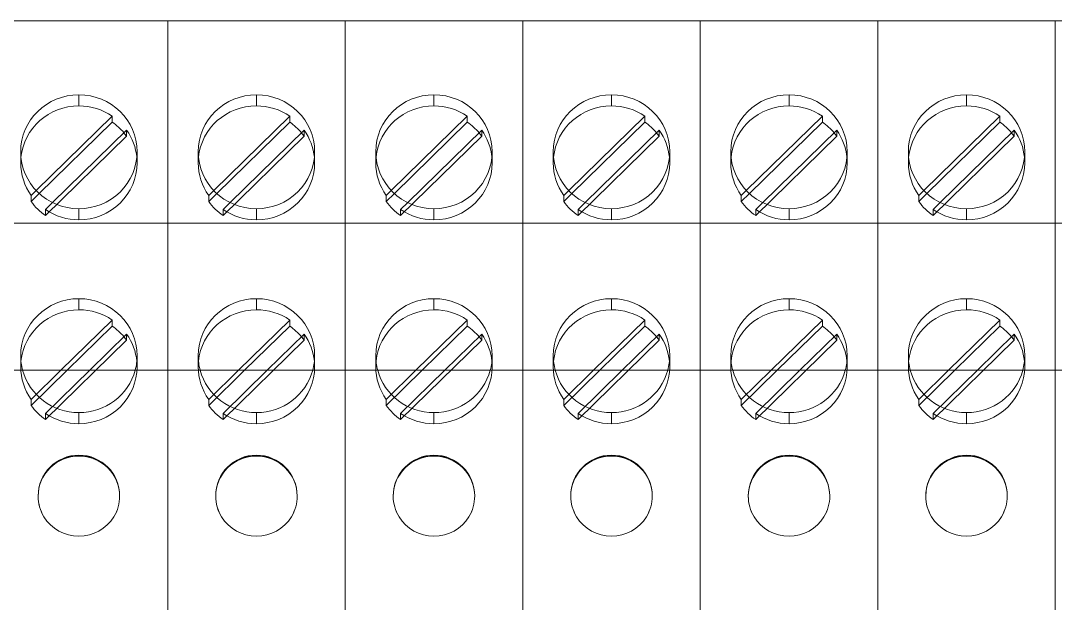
# Model space of a CAD drawing. Header units: millimetres. Extents: x 1359 to 3577, y 1336 to 3557.
# Drawn here: x 2999.3 to 3034.85, y 2541.56 to 2561.56 of the extents above; entities that cross this region are included whole.
import ezdxf

# ---------------------------------------------------------------- set-up
doc = ezdxf.new("R2010")
doc.units = ezdxf.units.MM
doc.layers.add('000-PI-Oprema', color=30, linetype='Continuous', lineweight=5)

msp = doc.modelspace()

# ---------------------------------------------------------------- linework, layer by layer
at = {"layer": '000-PI-Oprema', "color": 0, "linetype": 'ByBlock', "lineweight": 0}
for p, q in [((2998.252, 2561.556), (3004.352, 2561.556)), ((2998.252, 2561.556), (3004.352, 2561.556)), ((3004.352, 2561.556), (3004.352, 2561.556)), ((3004.352, 2561.556), (3004.352, 2561.556)), ((3004.352, 2561.556), (3004.352, 2561.556)), ((3004.352, 2555.101), (3004.352, 2561.556)), ((3004.352, 2561.556), (3004.352, 2561.556)), ((3004.352, 2561.556), (3004.352, 2561.556)), ((3004.352, 2561.556), (3004.352, 2561.556)), ((3004.352, 2555.101), (3004.352, 2561.556)), ((3004.352, 2561.556), (3010.452, 2561.556)), ((3004.352, 2555.101), (3004.352, 2561.556)), ((3004.352, 2561.556), (3004.352, 2561.556)), ((3004.352, 2561.556), (3004.352, 2561.556)), ((3004.352, 2561.556), (3004.352, 2561.556)), ((3004.352, 2561.556), (3010.452, 2561.556)), ((3004.352, 2555.101), (3004.352, 2561.556)), ((3004.352, 2561.556), (3004.352, 2561.556)), ((3004.352, 2561.556), (3004.352, 2561.556)), ((3004.352, 2561.556), (3004.352, 2561.556)), ((3010.452, 2561.556), (3010.452, 2561.556)), ((3010.452, 2561.556), (3010.452, 2561.556)), ((3010.452, 2561.556), (3010.452, 2561.556)), ((3010.452, 2555.101), (3010.452, 2561.556)), ((3010.452, 2561.556), (3010.452, 2561.556)), ((3010.452, 2561.556), (3010.452, 2561.556)), ((3010.452, 2561.556), (3010.452, 2561.556)), ((3010.452, 2555.101), (3010.452, 2561.556)), ((3010.452, 2561.556), (3016.552, 2561.556)), ((3010.452, 2555.101), (3010.452, 2561.556)), ((3010.452, 2561.556), (3010.452, 2561.556)), ((3010.452, 2561.556), (3010.452, 2561.556)), ((3010.452, 2561.556), (3010.452, 2561.556)), ((3010.452, 2561.556), (3016.552, 2561.556)), ((3010.452, 2555.101), (3010.452, 2561.556)), ((3010.452, 2561.556), (3010.452, 2561.556)), ((3010.452, 2561.556), (3010.452, 2561.556)), ((3010.452, 2561.556), (3010.452, 2561.556)), ((3016.552, 2561.556), (3016.552, 2561.556)), ((3016.552, 2561.556), (3016.552, 2561.556)), ((3016.552, 2561.556), (3016.552, 2561.556)), ((3016.552, 2555.101), (3016.552, 2561.556)), ((3016.552, 2561.556), (3016.552, 2561.556)), ((3016.552, 2561.556), (3016.552, 2561.556)), ((3016.552, 2561.556), (3016.552, 2561.556)), ((3016.552, 2555.101), (3016.552, 2561.556)), ((3016.552, 2561.556), (3022.652, 2561.556)), ((3016.552, 2555.101), (3016.552, 2561.556)), ((3016.552, 2561.556), (3016.552, 2561.556)), ((3016.552, 2561.556), (3016.552, 2561.556)), ((3016.552, 2561.556), (3016.552, 2561.556)), ((3016.552, 2561.556), (3022.652, 2561.556)), ((3016.552, 2555.101), (3016.552, 2561.556)), ((3016.552, 2561.556), (3016.552, 2561.556)), ((3016.552, 2561.556), (3016.552, 2561.556)), ((3016.552, 2561.556), (3016.552, 2561.556)), ((3022.652, 2561.556), (3022.652, 2561.556)), ((3022.652, 2561.556), (3022.652, 2561.556)), ((3022.652, 2561.556), (3022.652, 2561.556)), ((3022.652, 2555.101), (3022.652, 2561.556)), ((3022.652, 2561.556), (3022.652, 2561.556)), ((3022.652, 2561.556), (3022.652, 2561.556)), ((3022.652, 2561.556), (3022.652, 2561.556)), ((3022.652, 2555.101), (3022.652, 2561.556)), ((3022.652, 2561.556), (3028.752, 2561.556)), ((3022.652, 2555.101), (3022.652, 2561.556)), ((3022.652, 2561.556), (3022.652, 2561.556)), ((3022.652, 2561.556), (3022.652, 2561.556)), ((3022.652, 2561.556), (3022.652, 2561.556)), ((3022.652, 2561.556), (3028.752, 2561.556)), ((3022.652, 2555.101), (3022.652, 2561.556)), ((3022.652, 2561.556), (3022.652, 2561.556)), ((3022.652, 2561.556), (3022.652, 2561.556)), ((3022.652, 2561.556), (3022.652, 2561.556)), ((3028.752, 2561.556), (3028.752, 2561.556)), ((3028.752, 2561.556), (3028.752, 2561.556)), ((3028.752, 2561.556), (3028.752, 2561.556)), ((3028.752, 2555.101), (3028.752, 2561.556)), ((3028.752, 2561.556), (3028.752, 2561.556)), ((3028.752, 2561.556), (3028.752, 2561.556)), ((3028.752, 2561.556), (3028.752, 2561.556)), ((3028.752, 2555.101), (3028.752, 2561.556)), ((3028.752, 2561.556), (3034.852, 2561.556)), ((3028.752, 2555.101), (3028.752, 2561.556)), ((3028.752, 2561.556), (3028.752, 2561.556)), ((3028.752, 2561.556), (3028.752, 2561.556)), ((3028.752, 2561.556), (3028.752, 2561.556)), ((3028.752, 2561.556), (3034.852, 2561.556)), ((3028.752, 2555.101), (3028.752, 2561.556)), ((3028.752, 2561.556), (3028.752, 2561.556)), ((3028.752, 2561.556), (3028.752, 2561.556)), ((3028.752, 2561.556), (3028.752, 2561.556)), ((3034.852, 2561.556), (3034.852, 2561.556)), ((3034.852, 2561.556), (3034.852, 2561.556)), ((3034.852, 2561.556), (3034.852, 2561.556)), ((3034.852, 2555.101), (3034.852, 2561.556)), ((3034.852, 2561.556), (3034.852, 2561.556)), ((3034.852, 2561.556), (3034.852, 2561.556)), ((3034.852, 2561.556), (3034.852, 2561.556)), ((3034.852, 2555.101), (3034.852, 2561.556)), ((3034.852, 2561.556), (3040.952, 2561.556)), ((3034.852, 2555.101), (3034.852, 2561.556)), ((3034.852, 2561.556), (3034.852, 2561.556)), ((3034.852, 2561.556), (3034.852, 2561.556)), ((3034.852, 2561.556), (3034.852, 2561.556)), ((3034.852, 2561.556), (3040.952, 2561.556)), ((3034.852, 2555.101), (3034.852, 2561.556)), ((3034.852, 2561.556), (3034.852, 2561.556)), ((3034.852, 2561.556), (3034.852, 2561.556)), ((3034.852, 2561.556), (3034.852, 2561.556)), ((3004.352, 2560.711), (3004.352, 2561.156)), ((3004.352, 2560.711), (3004.352, 2561.156)), ((3010.452, 2560.711), (3010.452, 2561.156)), ((3010.452, 2560.711), (3010.452, 2561.156)), ((3016.552, 2560.711), (3016.552, 2561.156)), ((3016.552, 2560.711), (3016.552, 2561.156)), ((3022.652, 2560.711), (3022.652, 2561.156)), ((3022.652, 2560.711), (3022.652, 2561.156)), ((3028.752, 2560.711), (3028.752, 2561.156)), ((3028.752, 2560.711), (3028.752, 2561.156)), ((3034.852, 2560.711), (3034.852, 2561.156)), ((3034.852, 2560.711), (3034.852, 2561.156)), ((3004.352, 2560.056), (3004.352, 2560.056)), ((3004.352, 2560.056), (3004.352, 2560.056)), ((3010.452, 2560.056), (3010.452, 2560.056)), ((3010.452, 2560.056), (3010.452, 2560.056)), ((3016.552, 2560.056), (3016.552, 2560.056)), ((3016.552, 2560.056), (3016.552, 2560.056)), ((3022.652, 2560.056), (3022.652, 2560.056)), ((3022.652, 2560.056), (3022.652, 2560.056)), ((3028.752, 2560.056), (3028.752, 2560.056)), ((3028.752, 2560.056), (3028.752, 2560.056)), ((3034.852, 2560.056), (3034.852, 2560.056)), ((3034.852, 2560.056), (3034.852, 2560.056)), ((3001.302, 2559.013), (3001.302, 2558.634)), ((3007.402, 2559.013), (3007.402, 2558.634)), ((3013.502, 2559.013), (3013.502, 2558.634)), ((3019.602, 2559.013), (3019.602, 2558.634)), ((3025.702, 2559.013), (3025.702, 2558.634)), ((3031.802, 2559.013), (3031.802, 2558.634)), ((3004.352, 2557.993), (3004.352, 2558.869)), ((3004.352, 2557.993), (3004.352, 2558.869)), ((3010.452, 2557.993), (3010.452, 2558.869)), ((3010.452, 2557.993), (3010.452, 2558.869)), ((3016.552, 2557.993), (3016.552, 2558.869)), ((3016.552, 2557.993), (3016.552, 2558.869)), ((3022.652, 2557.993), (3022.652, 2558.869)), ((3022.652, 2557.993), (3022.652, 2558.869)), ((3028.752, 2557.993), (3028.752, 2558.869)), ((3028.752, 2557.993), (3028.752, 2558.869)), ((3034.852, 2557.993), (3034.852, 2558.869)), ((3034.852, 2557.993), (3034.852, 2558.869)), ((3002.447, 2558.281), (2999.835, 2555.727)), ((3002.447, 2558.281), (3002.447, 2558.073)), ((3008.547, 2558.281), (3005.935, 2555.727)), ((3008.547, 2558.281), (3008.547, 2558.073)), ((3014.647, 2558.281), (3012.035, 2555.727)), ((3014.647, 2558.281), (3014.647, 2558.073)), ((3020.747, 2558.281), (3018.135, 2555.727)), ((3020.747, 2558.281), (3020.747, 2558.073)), ((3026.847, 2558.281), (3024.235, 2555.727)), ((3026.847, 2558.281), (3026.847, 2558.073)), ((3032.947, 2558.281), (3030.335, 2555.727)), ((3032.947, 2558.281), (3032.947, 2558.073)), ((2999.941, 2555.623), (3002.447, 2558.073)), ((3006.041, 2555.623), (3008.547, 2558.073)), ((3012.141, 2555.623), (3014.647, 2558.073)), ((3018.241, 2555.623), (3020.747, 2558.073)), ((3024.341, 2555.623), (3026.847, 2558.073)), ((3030.441, 2555.623), (3032.947, 2558.073)), ((3002.942, 2557.589), (3000.157, 2554.865)), ((3000.4, 2555.311), (3002.942, 2557.797)), ((3002.942, 2557.797), (3002.942, 2557.589)), ((3009.042, 2557.589), (3006.257, 2554.865)), ((3006.5, 2555.311), (3009.042, 2557.797)), ((3009.042, 2557.797), (3009.042, 2557.589)), ((3015.142, 2557.589), (3012.357, 2554.865)), ((3012.6, 2555.311), (3015.142, 2557.797)), ((3015.142, 2557.797), (3015.142, 2557.589)), ((3021.242, 2557.589), (3018.457, 2554.865)), ((3018.7, 2555.311), (3021.242, 2557.797)), ((3021.242, 2557.797), (3021.242, 2557.589)), ((3027.342, 2557.589), (3024.557, 2554.865)), ((3024.8, 2555.311), (3027.342, 2557.797)), ((3027.342, 2557.797), (3027.342, 2557.589)), ((3033.442, 2557.589), (3030.657, 2554.865)), ((3030.9, 2555.311), (3033.442, 2557.797)), ((3033.442, 2557.797), (3033.442, 2557.589)), ((3003.302, 2556.677), (3003.302, 2557.057)), ((3005.402, 2556.677), (3005.402, 2557.057)), ((3009.402, 2556.677), (3009.402, 2557.057)), ((3011.502, 2556.677), (3011.502, 2557.057)), ((3015.502, 2556.677), (3015.502, 2557.057)), ((3017.602, 2556.677), (3017.602, 2557.057)), ((3021.602, 2556.677), (3021.602, 2557.057)), ((3023.702, 2556.677), (3023.702, 2557.057)), ((3027.702, 2556.677), (3027.702, 2557.057)), ((3029.802, 2556.677), (3029.802, 2557.057)), ((3033.802, 2556.677), (3033.802, 2557.057)), ((2999.835, 2555.727), (2999.662, 2555.557)), ((3005.935, 2555.727), (3005.762, 2555.557)), ((3012.035, 2555.727), (3011.862, 2555.557)), ((3018.135, 2555.727), (3017.962, 2555.557)), ((3024.235, 2555.727), (3024.062, 2555.557)), ((3030.335, 2555.727), (3030.162, 2555.557)), ((2999.662, 2555.35), (2999.941, 2555.623)), ((2999.662, 2555.557), (2999.662, 2555.35)), ((3005.762, 2555.35), (3006.041, 2555.623)), ((3005.762, 2555.557), (3005.762, 2555.35)), ((3011.862, 2555.35), (3012.141, 2555.623)), ((3011.862, 2555.557), (3011.862, 2555.35)), ((3017.962, 2555.35), (3018.241, 2555.623)), ((3017.962, 2555.557), (3017.962, 2555.35)), ((3024.062, 2555.35), (3024.341, 2555.623)), ((3024.062, 2555.557), (3024.062, 2555.35)), ((3030.162, 2555.35), (3030.441, 2555.623)), ((3030.162, 2555.557), (3030.162, 2555.35)), ((3000.157, 2555.073), (3000.4, 2555.311)), ((3000.157, 2555.073), (3000.157, 2554.865)), ((3001.302, 2555.101), (3001.302, 2554.721)), ((3004.352, 2554.556), (3004.352, 2555.101)), ((3004.352, 2554.556), (3004.352, 2555.101)), ((3004.352, 2554.556), (3004.352, 2555.101)), ((3004.352, 2554.556), (3004.352, 2555.101)), ((3006.257, 2555.073), (3006.5, 2555.311)), ((3006.257, 2555.073), (3006.257, 2554.865)), ((3007.402, 2555.101), (3007.402, 2554.721)), ((3010.452, 2554.556), (3010.452, 2555.101)), ((3010.452, 2554.556), (3010.452, 2555.101)), ((3010.452, 2554.556), (3010.452, 2555.101)), ((3010.452, 2554.556), (3010.452, 2555.101)), ((3012.357, 2555.073), (3012.6, 2555.311)), ((3012.357, 2555.073), (3012.357, 2554.865)), ((3013.502, 2555.101), (3013.502, 2554.721)), ((3016.552, 2554.556), (3016.552, 2555.101)), ((3016.552, 2554.556), (3016.552, 2555.101)), ((3016.552, 2554.556), (3016.552, 2555.101)), ((3016.552, 2554.556), (3016.552, 2555.101)), ((3018.457, 2555.073), (3018.7, 2555.311)), ((3018.457, 2555.073), (3018.457, 2554.865)), ((3019.602, 2555.101), (3019.602, 2554.721)), ((3022.652, 2554.556), (3022.652, 2555.101)), ((3022.652, 2554.556), (3022.652, 2555.101)), ((3022.652, 2554.556), (3022.652, 2555.101)), ((3022.652, 2554.556), (3022.652, 2555.101)), ((3024.557, 2555.073), (3024.8, 2555.311)), ((3024.557, 2555.073), (3024.557, 2554.865)), ((3025.702, 2555.101), (3025.702, 2554.721)), ((3028.752, 2554.556), (3028.752, 2555.101)), ((3028.752, 2554.556), (3028.752, 2555.101)), ((3028.752, 2554.556), (3028.752, 2555.101)), ((3028.752, 2554.556), (3028.752, 2555.101)), ((3030.657, 2555.073), (3030.9, 2555.311)), ((3030.657, 2555.073), (3030.657, 2554.865)), ((3031.802, 2555.101), (3031.802, 2554.721)), ((3034.852, 2554.556), (3034.852, 2555.101)), ((3034.852, 2554.556), (3034.852, 2555.101)), ((3034.852, 2554.556), (3034.852, 2555.101)), ((3034.852, 2554.556), (3034.852, 2555.101)), ((2998.252, 2554.605), (3004.352, 2554.605)), ((3004.352, 2554.605), (3010.452, 2554.605)), ((3004.352, 2554.556), (3004.352, 2554.556)), ((3004.352, 2549.556), (3004.352, 2554.556)), ((3004.352, 2554.556), (3004.352, 2554.556)), ((3004.352, 2549.556), (3004.352, 2554.556)), ((3004.352, 2554.556), (3004.352, 2554.556)), ((3004.352, 2554.556), (3004.352, 2549.556)), ((3004.352, 2554.556), (3004.352, 2554.556)), ((3004.352, 2554.556), (3004.352, 2549.556)), ((3010.452, 2554.605), (3016.552, 2554.605)), ((3010.452, 2554.556), (3010.452, 2554.556)), ((3010.452, 2549.556), (3010.452, 2554.556)), ((3010.452, 2554.556), (3010.452, 2554.556)), ((3010.452, 2549.556), (3010.452, 2554.556)), ((3010.452, 2554.556), (3010.452, 2554.556)), ((3010.452, 2554.556), (3010.452, 2549.556)), ((3010.452, 2554.556), (3010.452, 2554.556)), ((3010.452, 2554.556), (3010.452, 2549.556)), ((3016.552, 2554.605), (3022.652, 2554.605)), ((3016.552, 2554.556), (3016.552, 2554.556)), ((3016.552, 2549.556), (3016.552, 2554.556)), ((3016.552, 2554.556), (3016.552, 2554.556)), ((3016.552, 2549.556), (3016.552, 2554.556)), ((3016.552, 2554.556), (3016.552, 2554.556)), ((3016.552, 2554.556), (3016.552, 2549.556)), ((3016.552, 2554.556), (3016.552, 2554.556)), ((3016.552, 2554.556), (3016.552, 2549.556)), ((3022.652, 2554.605), (3028.752, 2554.605)), ((3022.652, 2554.556), (3022.652, 2554.556)), ((3022.652, 2549.556), (3022.652, 2554.556)), ((3022.652, 2554.556), (3022.652, 2554.556)), ((3022.652, 2549.556), (3022.652, 2554.556)), ((3022.652, 2554.556), (3022.652, 2554.556)), ((3022.652, 2554.556), (3022.652, 2549.556)), ((3022.652, 2554.556), (3022.652, 2554.556)), ((3022.652, 2554.556), (3022.652, 2549.556)), ((3028.752, 2554.605), (3034.852, 2554.605)), ((3028.752, 2554.556), (3028.752, 2554.556)), ((3028.752, 2549.556), (3028.752, 2554.556)), ((3028.752, 2554.556), (3028.752, 2554.556)), ((3028.752, 2549.556), (3028.752, 2554.556)), ((3028.752, 2554.556), (3028.752, 2554.556)), ((3028.752, 2554.556), (3028.752, 2549.556)), ((3028.752, 2554.556), (3028.752, 2554.556)), ((3028.752, 2554.556), (3028.752, 2549.556)), ((3034.852, 2554.605), (3040.952, 2554.605)), ((3034.852, 2554.556), (3034.852, 2554.556)), ((3034.852, 2549.556), (3034.852, 2554.556)), ((3034.852, 2554.556), (3034.852, 2554.556)), ((3034.852, 2549.556), (3034.852, 2554.556)), ((3034.852, 2554.556), (3034.852, 2554.556)), ((3034.852, 2554.556), (3034.852, 2549.556)), ((3034.852, 2554.556), (3034.852, 2554.556)), ((3034.852, 2554.556), (3034.852, 2549.556)), ((3001.302, 2552.013), (3001.302, 2551.634)), ((3004.352, 2550.993), (3004.352, 2551.865)), ((3004.352, 2550.993), (3004.352, 2551.865)), ((3007.402, 2552.013), (3007.402, 2551.634)), ((3010.452, 2550.993), (3010.452, 2551.865)), ((3010.452, 2550.993), (3010.452, 2551.865)), ((3013.502, 2552.013), (3013.502, 2551.634)), ((3016.552, 2550.993), (3016.552, 2551.865)), ((3016.552, 2550.993), (3016.552, 2551.865)), ((3019.602, 2552.013), (3019.602, 2551.634)), ((3022.652, 2550.993), (3022.652, 2551.865)), ((3022.652, 2550.993), (3022.652, 2551.865)), ((3025.702, 2552.013), (3025.702, 2551.634)), ((3028.752, 2550.993), (3028.752, 2551.865)), ((3028.752, 2550.993), (3028.752, 2551.865)), ((3031.802, 2552.013), (3031.802, 2551.634)), ((3034.852, 2550.993), (3034.852, 2551.865)), ((3034.852, 2550.993), (3034.852, 2551.865)), ((3002.447, 2551.281), (3000.683, 2549.556)), ((3000.896, 2549.556), (3002.447, 2551.073)), ((3002.447, 2551.281), (3002.447, 2551.073)), ((3008.547, 2551.281), (3006.783, 2549.556)), ((3006.996, 2549.556), (3008.547, 2551.073)), ((3008.547, 2551.281), (3008.547, 2551.073)), ((3014.647, 2551.281), (3012.883, 2549.556)), ((3013.096, 2549.556), (3014.647, 2551.073)), ((3014.647, 2551.281), (3014.647, 2551.073)), ((3020.747, 2551.281), (3018.983, 2549.556)), ((3019.196, 2549.556), (3020.747, 2551.073)), ((3020.747, 2551.281), (3020.747, 2551.073)), ((3026.847, 2551.281), (3025.083, 2549.556)), ((3025.296, 2549.556), (3026.847, 2551.073)), ((3026.847, 2551.281), (3026.847, 2551.073)), ((3032.947, 2551.281), (3031.183, 2549.556)), ((3031.396, 2549.556), (3032.947, 2551.073)), ((3032.947, 2551.281), (3032.947, 2551.073)), ((3001.673, 2549.556), (3002.942, 2550.797)), ((3002.942, 2550.797), (3002.942, 2550.589)), ((3007.773, 2549.556), (3009.042, 2550.797)), ((3009.042, 2550.797), (3009.042, 2550.589)), ((3013.873, 2549.556), (3015.142, 2550.797)), ((3015.142, 2550.797), (3015.142, 2550.589)), ((3019.973, 2549.556), (3021.242, 2550.797)), ((3021.242, 2550.797), (3021.242, 2550.589)), ((3026.073, 2549.556), (3027.342, 2550.797)), ((3027.342, 2550.797), (3027.342, 2550.589)), ((3032.173, 2549.556), (3033.442, 2550.797)), ((3033.442, 2550.797), (3033.442, 2550.589)), ((3002.942, 2550.589), (3000.157, 2547.865)), ((3009.042, 2550.589), (3006.257, 2547.865)), ((3015.142, 2550.589), (3012.357, 2547.865)), ((3021.242, 2550.589), (3018.457, 2547.865)), ((3027.342, 2550.589), (3024.557, 2547.865)), ((3033.442, 2550.589), (3030.657, 2547.865)), ((3003.302, 2549.677), (3003.302, 2550.057)), ((3005.402, 2549.677), (3005.402, 2550.057)), ((3009.402, 2549.677), (3009.402, 2550.057)), ((3011.502, 2549.677), (3011.502, 2550.057)), ((3015.502, 2549.677), (3015.502, 2550.057)), ((3017.602, 2549.677), (3017.602, 2550.057)), ((3021.602, 2549.677), (3021.602, 2550.057)), ((3023.702, 2549.677), (3023.702, 2550.057)), ((3027.702, 2549.677), (3027.702, 2550.057)), ((3029.802, 2549.677), (3029.802, 2550.057)), ((3033.802, 2549.677), (3033.802, 2550.057)), ((2998.252, 2549.556), (3004.352, 2549.556)), ((2999.662, 2548.35), (3000.896, 2549.556)), ((3000.683, 2549.556), (2999.662, 2548.557)), ((3000.157, 2548.073), (3001.673, 2549.556)), ((3004.352, 2549.556), (3004.352, 2549.556)), ((3004.352, 2539.206), (3004.352, 2549.556)), ((3004.352, 2549.556), (3004.352, 2549.556)), ((3004.352, 2539.206), (3004.352, 2549.556)), ((3004.352, 2549.556), (3010.452, 2549.556)), ((3004.352, 2539.206), (3004.352, 2549.556)), ((3004.352, 2549.556), (3004.352, 2549.556)), ((3004.352, 2539.206), (3004.352, 2549.556)), ((3004.352, 2549.556), (3004.352, 2549.556)), ((3005.762, 2548.35), (3006.996, 2549.556)), ((3006.783, 2549.556), (3005.762, 2548.557)), ((3006.257, 2548.073), (3007.773, 2549.556)), ((3010.452, 2549.556), (3010.452, 2549.556)), ((3010.452, 2539.206), (3010.452, 2549.556)), ((3010.452, 2549.556), (3010.452, 2549.556)), ((3010.452, 2539.206), (3010.452, 2549.556)), ((3010.452, 2549.556), (3016.552, 2549.556)), ((3010.452, 2539.206), (3010.452, 2549.556)), ((3010.452, 2549.556), (3010.452, 2549.556)), ((3010.452, 2539.206), (3010.452, 2549.556)), ((3010.452, 2549.556), (3010.452, 2549.556)), ((3011.862, 2548.35), (3013.096, 2549.556)), ((3012.883, 2549.556), (3011.862, 2548.557)), ((3012.357, 2548.073), (3013.873, 2549.556)), ((3016.552, 2549.556), (3016.552, 2549.556)), ((3016.552, 2539.206), (3016.552, 2549.556)), ((3016.552, 2549.556), (3016.552, 2549.556)), ((3016.552, 2539.206), (3016.552, 2549.556)), ((3016.552, 2549.556), (3022.652, 2549.556)), ((3016.552, 2539.206), (3016.552, 2549.556)), ((3016.552, 2549.556), (3016.552, 2549.556)), ((3016.552, 2539.206), (3016.552, 2549.556)), ((3016.552, 2549.556), (3016.552, 2549.556)), ((3017.962, 2548.35), (3019.196, 2549.556)), ((3018.983, 2549.556), (3017.962, 2548.557)), ((3018.457, 2548.073), (3019.973, 2549.556)), ((3022.652, 2549.556), (3022.652, 2549.556)), ((3022.652, 2539.206), (3022.652, 2549.556)), ((3022.652, 2549.556), (3022.652, 2549.556)), ((3022.652, 2539.206), (3022.652, 2549.556)), ((3022.652, 2549.556), (3028.752, 2549.556)), ((3022.652, 2539.206), (3022.652, 2549.556)), ((3022.652, 2549.556), (3022.652, 2549.556)), ((3022.652, 2539.206), (3022.652, 2549.556)), ((3022.652, 2549.556), (3022.652, 2549.556)), ((3024.062, 2548.35), (3025.296, 2549.556)), ((3025.083, 2549.556), (3024.062, 2548.557)), ((3024.557, 2548.073), (3026.073, 2549.556)), ((3028.752, 2549.556), (3028.752, 2549.556)), ((3028.752, 2539.206), (3028.752, 2549.556)), ((3028.752, 2549.556), (3028.752, 2549.556)), ((3028.752, 2539.206), (3028.752, 2549.556)), ((3028.752, 2549.556), (3034.852, 2549.556)), ((3028.752, 2539.206), (3028.752, 2549.556)), ((3028.752, 2549.556), (3028.752, 2549.556)), ((3028.752, 2539.206), (3028.752, 2549.556)), ((3028.752, 2549.556), (3028.752, 2549.556)), ((3030.162, 2548.35), (3031.396, 2549.556)), ((3031.183, 2549.556), (3030.162, 2548.557)), ((3030.657, 2548.073), (3032.173, 2549.556)), ((3034.852, 2549.556), (3034.852, 2549.556)), ((3034.852, 2539.206), (3034.852, 2549.556)), ((3034.852, 2549.556), (3034.852, 2549.556)), ((3034.852, 2539.206), (3034.852, 2549.556)), ((3034.852, 2549.556), (3040.952, 2549.556)), ((3034.852, 2539.206), (3034.852, 2549.556)), ((3034.852, 2549.556), (3034.852, 2549.556)), ((3034.852, 2539.206), (3034.852, 2549.556)), ((3034.852, 2549.556), (3034.852, 2549.556)), ((2999.662, 2548.557), (2999.662, 2548.35)), ((3005.762, 2548.557), (3005.762, 2548.35)), ((3011.862, 2548.557), (3011.862, 2548.35)), ((3017.962, 2548.557), (3017.962, 2548.35)), ((3024.062, 2548.557), (3024.062, 2548.35)), ((3030.162, 2548.557), (3030.162, 2548.35)), ((3000.157, 2548.073), (3000.157, 2547.865)), ((3001.302, 2548.101), (3001.302, 2547.721)), ((3006.257, 2548.073), (3006.257, 2547.865)), ((3007.402, 2548.101), (3007.402, 2547.721)), ((3012.357, 2548.073), (3012.357, 2547.865)), ((3013.502, 2548.101), (3013.502, 2547.721)), ((3018.457, 2548.073), (3018.457, 2547.865)), ((3019.602, 2548.101), (3019.602, 2547.721)), ((3024.557, 2548.073), (3024.557, 2547.865)), ((3025.702, 2548.101), (3025.702, 2547.721)), ((3030.657, 2548.073), (3030.657, 2547.865)), ((3031.802, 2548.101), (3031.802, 2547.721)), ((2999.902, 2545.233), (2999.902, 2545.242)), ((3002.702, 2545.233), (3002.702, 2545.242)), ((3006.002, 2545.233), (3006.002, 2545.242)), ((3008.802, 2545.233), (3008.802, 2545.242)), ((3012.102, 2545.233), (3012.102, 2545.242)), ((3014.902, 2545.233), (3014.902, 2545.242)), ((3018.202, 2545.233), (3018.202, 2545.242)), ((3021.002, 2545.233), (3021.002, 2545.242)), ((3024.302, 2545.233), (3024.302, 2545.242)), ((3027.102, 2545.233), (3027.102, 2545.242)), ((3030.402, 2545.233), (3030.402, 2545.242)), ((3033.202, 2545.233), (3033.202, 2545.242))]:
    msp.add_line(p, q, dxfattribs=at)
for centre in [(3001.302, 2545.242), (3007.402, 2545.242), (3013.502, 2545.242), (3019.602, 2545.242), (3025.702, 2545.242), (3031.802, 2545.242)]:
    msp.add_arc(centre, 1.4, 0, 180, dxfattribs=at)
for centre, major_axis, ratio, start_param, end_param in [((3001.302, 2557.057), (-2, 0), 0.978148, -1.570796, 0), ((3001.302, 2557.057), (-2, 0), 0.978148, 3.141593, 4.712389), ((3007.402, 2557.057), (-2, 0), 0.978148, -1.570796, 0), ((3007.402, 2557.057), (-2, 0), 0.978148, 3.141593, 4.712389), ((3013.502, 2557.057), (-2, 0), 0.978148, -1.570796, 0), ((3013.502, 2557.057), (-2, 0), 0.978148, 3.141593, 4.712389), ((3019.602, 2557.057), (-2, 0), 0.978148, -1.570796, 0), ((3019.602, 2557.057), (-2, 0), 0.978148, 3.141593, 4.712389), ((3025.702, 2557.057), (-2, 0), 0.978148, -1.570796, 0), ((3025.702, 2557.057), (-2, 0), 0.978148, 3.141593, 4.712389), ((3031.802, 2557.057), (-2, 0), 0.978148, -1.570796, 0), ((3031.802, 2557.057), (-2, 0), 0.978148, 3.141593, 4.712389), ((3001.302, 2556.677), (-2, 0), 0.978148, -1.570796, -0.097132), ((3001.302, 2556.677), (-2, 0), 0.978148, -2.180289, -1.570796), ((3007.402, 2556.677), (-2, 0), 0.978148, -1.570796, -0.097132), ((3007.402, 2556.677), (-2, 0), 0.978148, -2.180289, -1.570796), ((3013.502, 2556.677), (-2, 0), 0.978148, -1.570796, -0.097132), ((3013.502, 2556.677), (-2, 0), 0.978148, -2.180289, -1.570796), ((3019.602, 2556.677), (-2, 0), 0.978148, -1.570796, -0.097132), ((3019.602, 2556.677), (-2, 0), 0.978148, -2.180289, -1.570796), ((3025.702, 2556.677), (-2, 0), 0.978148, -1.570796, -0.097132), ((3025.702, 2556.677), (-2, 0), 0.978148, -2.180289, -1.570796), ((3031.802, 2556.677), (-2, 0), 0.978148, -1.570796, -0.097132), ((3031.802, 2556.677), (-2, 0), 0.978148, -2.180289, -1.570796), ((3001.302, 2556.469), (2, 0), 0.978148, 0.685382, 0.961304), ((3007.402, 2556.469), (2, 0), 0.978148, 0.685382, 0.961304), ((3013.502, 2556.469), (2, 0), 0.978148, 0.685382, 0.961304), ((3019.602, 2556.469), (2, 0), 0.978148, 0.685382, 0.961304), ((3025.702, 2556.469), (2, 0), 0.978148, 0.685382, 0.961304), ((3031.802, 2556.469), (2, 0), 0.978148, 0.685382, 0.961304), ((3001.302, 2556.469), (2, 0), 0.978148, 0.609492, 0.685382), ((3001.302, 2556.677), (-2, 0), 0.978148, -3.044461, -2.5321), ((3007.402, 2556.469), (2, 0), 0.978148, 0.609492, 0.685382), ((3007.402, 2556.677), (-2, 0), 0.978148, -3.044461, -2.5321), ((3013.502, 2556.469), (2, 0), 0.978148, 0.609492, 0.685382), ((3013.502, 2556.677), (-2, 0), 0.978148, -3.044461, -2.5321), ((3019.602, 2556.469), (2, 0), 0.978148, 0.609492, 0.685382), ((3019.602, 2556.677), (-2, 0), 0.978148, -3.044461, -2.5321), ((3025.702, 2556.469), (2, 0), 0.978148, 0.609492, 0.685382), ((3025.702, 2556.677), (-2, 0), 0.978148, -3.044461, -2.5321), ((3031.802, 2556.469), (2, 0), 0.978148, 0.609492, 0.685382), ((3031.802, 2556.677), (-2, 0), 0.978148, -3.044461, -2.5321), ((3001.302, 2557.057), (-2, 0), 0.978148, 0, 1.570796), ((3001.302, 2556.677), (-2, 0), 0.978148, -0.097132, 0), ((3001.302, 2557.057), (-2, 0), 0.978148, 1.570796, 3.141593), ((3001.302, 2556.677), (-2, 0), 0.978148, 3.141593, 3.238724), ((3007.402, 2557.057), (-2, 0), 0.978148, 0, 1.570796), ((3007.402, 2556.677), (-2, 0), 0.978148, -0.097132, 0), ((3007.402, 2557.057), (-2, 0), 0.978148, 1.570796, 3.141593), ((3007.402, 2556.677), (-2, 0), 0.978148, 3.141593, 3.238724), ((3013.502, 2557.057), (-2, 0), 0.978148, 0, 1.570796), ((3013.502, 2556.677), (-2, 0), 0.978148, -0.097132, 0), ((3013.502, 2557.057), (-2, 0), 0.978148, 1.570796, 3.141593), ((3013.502, 2556.677), (-2, 0), 0.978148, 3.141593, 3.238724), ((3019.602, 2557.057), (-2, 0), 0.978148, 0, 1.570796), ((3019.602, 2556.677), (-2, 0), 0.978148, -0.097132, 0), ((3019.602, 2557.057), (-2, 0), 0.978148, 1.570796, 3.141593), ((3019.602, 2556.677), (-2, 0), 0.978148, 3.141593, 3.238724), ((3025.702, 2557.057), (-2, 0), 0.978148, 0, 1.570796), ((3025.702, 2556.677), (-2, 0), 0.978148, -0.097132, 0), ((3025.702, 2557.057), (-2, 0), 0.978148, 1.570796, 3.141593), ((3025.702, 2556.677), (-2, 0), 0.978148, 3.141593, 3.238724), ((3031.802, 2557.057), (-2, 0), 0.978148, 0, 1.570796), ((3031.802, 2556.677), (-2, 0), 0.978148, -0.097132, 0), ((3031.802, 2557.057), (-2, 0), 0.978148, 1.570796, 3.141593), ((3031.802, 2556.677), (-2, 0), 0.978148, 3.141593, 3.238724), ((3001.302, 2556.677), (-2, 0), 0.978148, 0, 0.609492), ((3001.302, 2556.677), (-2, 0), 0.978148, 1.570796, 3.141593), ((3007.402, 2556.677), (-2, 0), 0.978148, 0, 0.609492), ((3007.402, 2556.677), (-2, 0), 0.978148, 1.570796, 3.141593), ((3013.502, 2556.677), (-2, 0), 0.978148, 0, 0.609492), ((3013.502, 2556.677), (-2, 0), 0.978148, 1.570796, 3.141593), ((3019.602, 2556.677), (-2, 0), 0.978148, 0, 0.609492), ((3019.602, 2556.677), (-2, 0), 0.978148, 1.570796, 3.141593), ((3025.702, 2556.677), (-2, 0), 0.978148, 0, 0.609492), ((3025.702, 2556.677), (-2, 0), 0.978148, 1.570796, 3.141593), ((3031.802, 2556.677), (-2, 0), 0.978148, 0, 0.609492), ((3031.802, 2556.677), (-2, 0), 0.978148, 1.570796, 3.141593), ((3001.302, 2556.469), (2, 0), 0.978148, -2.5321, -2.180289), ((3007.402, 2556.469), (2, 0), 0.978148, -2.5321, -2.180289), ((3013.502, 2556.469), (2, 0), 0.978148, -2.5321, -2.180289), ((3019.602, 2556.469), (2, 0), 0.978148, -2.5321, -2.180289), ((3025.702, 2556.469), (2, 0), 0.978148, -2.5321, -2.180289), ((3031.802, 2556.469), (2, 0), 0.978148, -2.5321, -2.180289), ((3001.302, 2556.677), (-2, 0), 0.978148, 0.961304, 1.570796), ((3007.402, 2556.677), (-2, 0), 0.978148, 0.961304, 1.570796), ((3013.502, 2556.677), (-2, 0), 0.978148, 0.961304, 1.570796), ((3019.602, 2556.677), (-2, 0), 0.978148, 0.961304, 1.570796), ((3025.702, 2556.677), (-2, 0), 0.978148, 0.961304, 1.570796), ((3031.802, 2556.677), (-2, 0), 0.978148, 0.961304, 1.570796), ((3001.302, 2550.057), (-2, 0), 0.978148, -1.570796, 0), ((3001.302, 2550.057), (-2, 0), 0.978148, 3.141593, 4.712389), ((3007.402, 2550.057), (-2, 0), 0.978148, -1.570796, 0), ((3007.402, 2550.057), (-2, 0), 0.978148, 3.141593, 4.712389), ((3013.502, 2550.057), (-2, 0), 0.978148, -1.570796, 0), ((3013.502, 2550.057), (-2, 0), 0.978148, 3.141593, 4.712389), ((3019.602, 2550.057), (-2, 0), 0.978148, -1.570796, 0), ((3019.602, 2550.057), (-2, 0), 0.978148, 3.141593, 4.712389), ((3025.702, 2550.057), (-2, 0), 0.978148, -1.570796, 0), ((3025.702, 2550.057), (-2, 0), 0.978148, 3.141593, 4.712389), ((3031.802, 2550.057), (-2, 0), 0.978148, -1.570796, 0), ((3031.802, 2550.057), (-2, 0), 0.978148, 3.141593, 4.712389), ((3001.302, 2549.677), (-2, 0), 0.978148, -1.570796, -0.097132), ((3001.302, 2549.677), (-2, 0), 0.978148, -2.180289, -1.570796), ((3007.402, 2549.677), (-2, 0), 0.978148, -1.570796, -0.097132), ((3007.402, 2549.677), (-2, 0), 0.978148, -2.180289, -1.570796), ((3013.502, 2549.677), (-2, 0), 0.978148, -1.570796, -0.097132), ((3013.502, 2549.677), (-2, 0), 0.978148, -2.180289, -1.570796), ((3019.602, 2549.677), (-2, 0), 0.978148, -1.570796, -0.097132), ((3019.602, 2549.677), (-2, 0), 0.978148, -2.180289, -1.570796), ((3025.702, 2549.677), (-2, 0), 0.978148, -1.570796, -0.097132), ((3025.702, 2549.677), (-2, 0), 0.978148, -2.180289, -1.570796), ((3031.802, 2549.677), (-2, 0), 0.978148, -1.570796, -0.097132), ((3031.802, 2549.677), (-2, 0), 0.978148, -2.180289, -1.570796), ((3001.302, 2549.469), (2, 0), 0.978148, 0.685382, 0.961304), ((3007.402, 2549.469), (2, 0), 0.978148, 0.685382, 0.961304), ((3013.502, 2549.469), (2, 0), 0.978148, 0.685382, 0.961304), ((3019.602, 2549.469), (2, 0), 0.978148, 0.685382, 0.961304), ((3025.702, 2549.469), (2, 0), 0.978148, 0.685382, 0.961304), ((3031.802, 2549.469), (2, 0), 0.978148, 0.685382, 0.961304), ((3001.302, 2549.677), (-2, 0), 0.978148, -3.044461, -2.5321), ((3007.402, 2549.677), (-2, 0), 0.978148, -3.044461, -2.5321), ((3013.502, 2549.677), (-2, 0), 0.978148, -3.044461, -2.5321), ((3019.602, 2549.677), (-2, 0), 0.978148, -3.044461, -2.5321), ((3025.702, 2549.677), (-2, 0), 0.978148, -3.044461, -2.5321), ((3031.802, 2549.677), (-2, 0), 0.978148, -3.044461, -2.5321), ((3001.302, 2549.469), (2, 0), 0.978148, 0.609492, 0.685382), ((3007.402, 2549.469), (2, 0), 0.978148, 0.609492, 0.685382), ((3013.502, 2549.469), (2, 0), 0.978148, 0.609492, 0.685382), ((3019.602, 2549.469), (2, 0), 0.978148, 0.609492, 0.685382), ((3025.702, 2549.469), (2, 0), 0.978148, 0.609492, 0.685382), ((3031.802, 2549.469), (2, 0), 0.978148, 0.609492, 0.685382), ((3001.302, 2550.057), (-2, 0), 0.978148, 0, 0.258728), ((3001.302, 2550.057), (-2, 0), 0.978148, 2.882864, 3.141593), ((3007.402, 2550.057), (-2, 0), 0.978148, 0, 0.258728), ((3007.402, 2550.057), (-2, 0), 0.978148, 2.882864, 3.141593), ((3013.502, 2550.057), (-2, 0), 0.978148, 0, 0.258728), ((3013.502, 2550.057), (-2, 0), 0.978148, 2.882864, 3.141593), ((3019.602, 2550.057), (-2, 0), 0.978148, 0, 0.258728), ((3019.602, 2550.057), (-2, 0), 0.978148, 2.882864, 3.141593), ((3025.702, 2550.057), (-2, 0), 0.978148, 0, 0.258728), ((3025.702, 2550.057), (-2, 0), 0.978148, 2.882864, 3.141593), ((3031.802, 2550.057), (-2, 0), 0.978148, 0, 0.258728), ((3031.802, 2550.057), (-2, 0), 0.978148, 2.882864, 3.141593), ((3001.302, 2549.677), (-2, 0), 0.978148, -0.097132, 0), ((3001.302, 2549.677), (-2, 0), 0.978148, 0, 0.609492), ((3001.302, 2549.677), (-2, 0), 0.978148, 1.570796, 3.141593), ((3001.302, 2549.677), (-2, 0), 0.978148, 3.141593, 3.238724), ((3007.402, 2549.677), (-2, 0), 0.978148, -0.097132, 0), ((3007.402, 2549.677), (-2, 0), 0.978148, 0, 0.609492), ((3007.402, 2549.677), (-2, 0), 0.978148, 1.570796, 3.141593), ((3007.402, 2549.677), (-2, 0), 0.978148, 3.141593, 3.238724), ((3013.502, 2549.677), (-2, 0), 0.978148, -0.097132, 0), ((3013.502, 2549.677), (-2, 0), 0.978148, 0, 0.609492), ((3013.502, 2549.677), (-2, 0), 0.978148, 1.570796, 3.141593), ((3013.502, 2549.677), (-2, 0), 0.978148, 3.141593, 3.238724), ((3019.602, 2549.677), (-2, 0), 0.978148, -0.097132, 0), ((3019.602, 2549.677), (-2, 0), 0.978148, 0, 0.609492), ((3019.602, 2549.677), (-2, 0), 0.978148, 1.570796, 3.141593), ((3019.602, 2549.677), (-2, 0), 0.978148, 3.141593, 3.238724), ((3025.702, 2549.677), (-2, 0), 0.978148, -0.097132, 0), ((3025.702, 2549.677), (-2, 0), 0.978148, 0, 0.609492), ((3025.702, 2549.677), (-2, 0), 0.978148, 1.570796, 3.141593), ((3025.702, 2549.677), (-2, 0), 0.978148, 3.141593, 3.238724), ((3031.802, 2549.677), (-2, 0), 0.978148, -0.097132, 0), ((3031.802, 2549.677), (-2, 0), 0.978148, 0, 0.609492), ((3031.802, 2549.677), (-2, 0), 0.978148, 1.570796, 3.141593), ((3031.802, 2549.677), (-2, 0), 0.978148, 3.141593, 3.238724), ((3001.302, 2550.057), (-2, 0), 0.978148, 0.258728, 1.570796), ((3001.302, 2550.057), (-2, 0), 0.978148, 1.570796, 2.882864), ((3007.402, 2550.057), (-2, 0), 0.978148, 0.258728, 1.570796), ((3007.402, 2550.057), (-2, 0), 0.978148, 1.570796, 2.882864), ((3013.502, 2550.057), (-2, 0), 0.978148, 0.258728, 1.570796), ((3013.502, 2550.057), (-2, 0), 0.978148, 1.570796, 2.882864), ((3019.602, 2550.057), (-2, 0), 0.978148, 0.258728, 1.570796), ((3019.602, 2550.057), (-2, 0), 0.978148, 1.570796, 2.882864), ((3025.702, 2550.057), (-2, 0), 0.978148, 0.258728, 1.570796), ((3025.702, 2550.057), (-2, 0), 0.978148, 1.570796, 2.882864), ((3031.802, 2550.057), (-2, 0), 0.978148, 0.258728, 1.570796), ((3031.802, 2550.057), (-2, 0), 0.978148, 1.570796, 2.882864), ((3001.302, 2549.469), (2, 0), 0.978148, -2.5321, -2.180289), ((3007.402, 2549.469), (2, 0), 0.978148, -2.5321, -2.180289), ((3013.502, 2549.469), (2, 0), 0.978148, -2.5321, -2.180289), ((3019.602, 2549.469), (2, 0), 0.978148, -2.5321, -2.180289), ((3025.702, 2549.469), (2, 0), 0.978148, -2.5321, -2.180289), ((3031.802, 2549.469), (2, 0), 0.978148, -2.5321, -2.180289), ((3001.302, 2549.677), (-2, 0), 0.978148, 0.961304, 1.570796), ((3007.402, 2549.677), (-2, 0), 0.978148, 0.961304, 1.570796), ((3013.502, 2549.677), (-2, 0), 0.978148, 0.961304, 1.570796), ((3019.602, 2549.677), (-2, 0), 0.978148, 0.961304, 1.570796), ((3025.702, 2549.677), (-2, 0), 0.978148, 0.961304, 1.570796), ((3031.802, 2549.677), (-2, 0), 0.978148, 0.961304, 1.570796), ((3001.302, 2545.233), (-1.4, 0), 0.982559, -1.570796, 0.003609), ((3001.302, 2545.242), (1.4, 0), 0.994522, 1.570796, 3.141593), ((3001.302, 2545.242), (1.4, 0), 0.994522, 0, 1.570796), ((3001.302, 2545.233), (-1.4, 0), 0.982559, 3.141538, 4.712389), ((3007.402, 2545.233), (-1.4, 0), 0.982559, -1.570796, 0.003609), ((3007.402, 2545.242), (1.4, 0), 0.994522, 1.570796, 3.141593), ((3007.402, 2545.242), (1.4, 0), 0.994522, 0, 1.570796), ((3007.402, 2545.233), (-1.4, 0), 0.982559, 3.141538, 4.712389), ((3013.502, 2545.233), (-1.4, 0), 0.982559, -1.570796, 0.003609), ((3013.502, 2545.242), (1.4, 0), 0.994522, 1.570796, 3.141593), ((3013.502, 2545.242), (1.4, 0), 0.994522, 0, 1.570796), ((3013.502, 2545.233), (-1.4, 0), 0.982559, 3.141538, 4.712389), ((3019.602, 2545.233), (-1.4, 0), 0.982559, -1.570796, 0.003609), ((3019.602, 2545.242), (1.4, 0), 0.994522, 1.570796, 3.141593), ((3019.602, 2545.242), (1.4, 0), 0.994522, 0, 1.570796), ((3019.602, 2545.233), (-1.4, 0), 0.982559, 3.141538, 4.712389), ((3025.702, 2545.233), (-1.4, 0), 0.982559, -1.570796, 0.003609), ((3025.702, 2545.242), (1.4, 0), 0.994522, 1.570796, 3.141593), ((3025.702, 2545.242), (1.4, 0), 0.994522, 0, 1.570796), ((3025.702, 2545.233), (-1.4, 0), 0.982559, 3.141538, 4.712389), ((3031.802, 2545.233), (-1.4, 0), 0.982559, -1.570796, 0.003609), ((3031.802, 2545.242), (1.4, 0), 0.994522, 1.570796, 3.141593), ((3031.802, 2545.242), (1.4, 0), 0.994522, 0, 1.570796), ((3031.802, 2545.233), (-1.4, 0), 0.982559, 3.141538, 4.712389), ((3001.302, 2545.242), (1.4, 0), 0.994522, 3.141593, 3.68285), ((3001.302, 2545.233), (-1.4, 0), 0.982559, 0.003609, 0.541258), ((3001.302, 2545.242), (1.4, 0), 0.994522, -0.541258, 0), ((3001.302, 2545.233), (-1.4, 0), 0.982559, 2.600335, 3.141538), ((3007.402, 2545.242), (1.4, 0), 0.994522, 3.141593, 3.68285), ((3007.402, 2545.233), (-1.4, 0), 0.982559, 0.003609, 0.541258), ((3007.402, 2545.242), (1.4, 0), 0.994522, -0.541258, 0), ((3007.402, 2545.233), (-1.4, 0), 0.982559, 2.600335, 3.141538), ((3013.502, 2545.242), (1.4, 0), 0.994522, 3.141593, 3.68285), ((3013.502, 2545.233), (-1.4, 0), 0.982559, 0.003609, 0.541258), ((3013.502, 2545.242), (1.4, 0), 0.994522, -0.541258, 0), ((3013.502, 2545.233), (-1.4, 0), 0.982559, 2.600335, 3.141538), ((3019.602, 2545.242), (1.4, 0), 0.994522, 3.141593, 3.68285), ((3019.602, 2545.233), (-1.4, 0), 0.982559, 0.003609, 0.541258), ((3019.602, 2545.242), (1.4, 0), 0.994522, -0.541258, 0), ((3019.602, 2545.233), (-1.4, 0), 0.982559, 2.600335, 3.141538), ((3025.702, 2545.242), (1.4, 0), 0.994522, 3.141593, 3.68285), ((3025.702, 2545.233), (-1.4, 0), 0.982559, 0.003609, 0.541258), ((3025.702, 2545.242), (1.4, 0), 0.994522, -0.541258, 0), ((3025.702, 2545.233), (-1.4, 0), 0.982559, 2.600335, 3.141538), ((3031.802, 2545.242), (1.4, 0), 0.994522, 3.141593, 3.68285), ((3031.802, 2545.233), (-1.4, 0), 0.982559, 0.003609, 0.541258), ((3031.802, 2545.242), (1.4, 0), 0.994522, -0.541258, 0), ((3031.802, 2545.233), (-1.4, 0), 0.982559, 2.600335, 3.141538), ((3001.302, 2545.224), (-1.398, 0), 0.976187, 0.538389, 2.603204), ((3007.402, 2545.224), (-1.398, 0), 0.976187, 0.538389, 2.603204), ((3013.502, 2545.224), (-1.398, 0), 0.976187, 0.538389, 2.603204), ((3019.602, 2545.224), (-1.398, 0), 0.976187, 0.538389, 2.603204), ((3025.702, 2545.224), (-1.398, 0), 0.976187, 0.538389, 2.603204), ((3031.802, 2545.224), (-1.398, 0), 0.976187, 0.538389, 2.603204)]:
    msp.add_ellipse(centre, major_axis=major_axis, ratio=ratio, start_param=start_param, end_param=end_param, dxfattribs=at)

doc.saveas('drawing.dxf')
